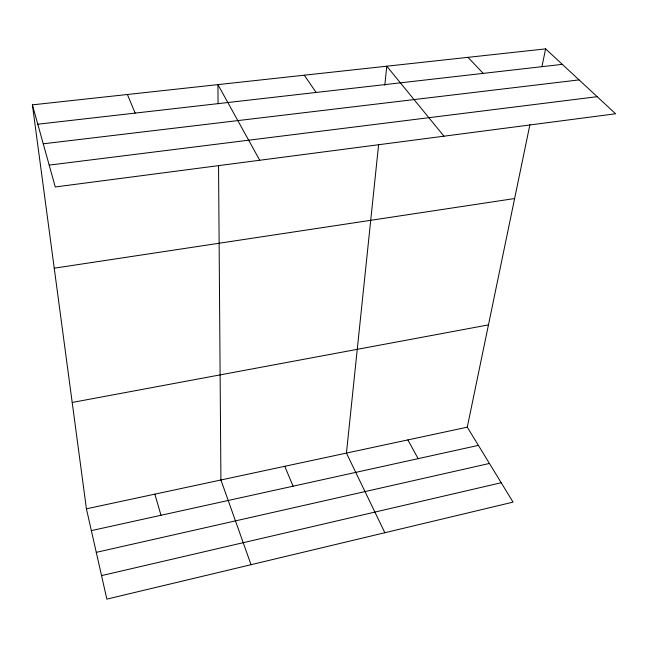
<?xml version="1.0" encoding="UTF-8"?>
<svg xmlns="http://www.w3.org/2000/svg" width="648" height="648" viewBox="0 0 648 648"><rect width="100%" height="100%" fill="white"/><g stroke="black" fill="none" stroke-linecap="round" stroke-linejoin="round"><path stroke-width="0.97" d="M378.635 144.391L346.437 453.082L384.855 532.737M384.799 85.244L386.783 66.201L443.961 136.193M32.4 104.855L55.274 186.964L615.6 113.773L545.608 48.875L32.4 104.855L86.419 508.818L106.863 599.125L513.046 502.127L467.281 427.178L529.926 124.61M541.947 66.582L545.608 48.875M101.542 575.626L501.204 482.736M96.277 552.355L489.434 463.458M91.352 530.615L478.394 445.379M86.419 508.818L467.281 427.178M72.195 402.457L488.462 324.891M54.246 268.191L514.617 198.539M49.191 165.11L597.173 96.682M43.254 143.807L579.069 79.898M37.795 124.214L562.302 64.355M467.994 57.34L483.214 73.378M304.293 75.2L316.127 92.445M259.743 160.258L217.922 84.621L218.068 103.793M407.884 439.911L418.13 458.654M284.747 466.301L293.082 486.194M127.397 94.487L135.157 113.1M251.035 564.692L220.919 479.982L218.538 165.353M154.848 494.149L161.004 515.282"/></g></svg>
